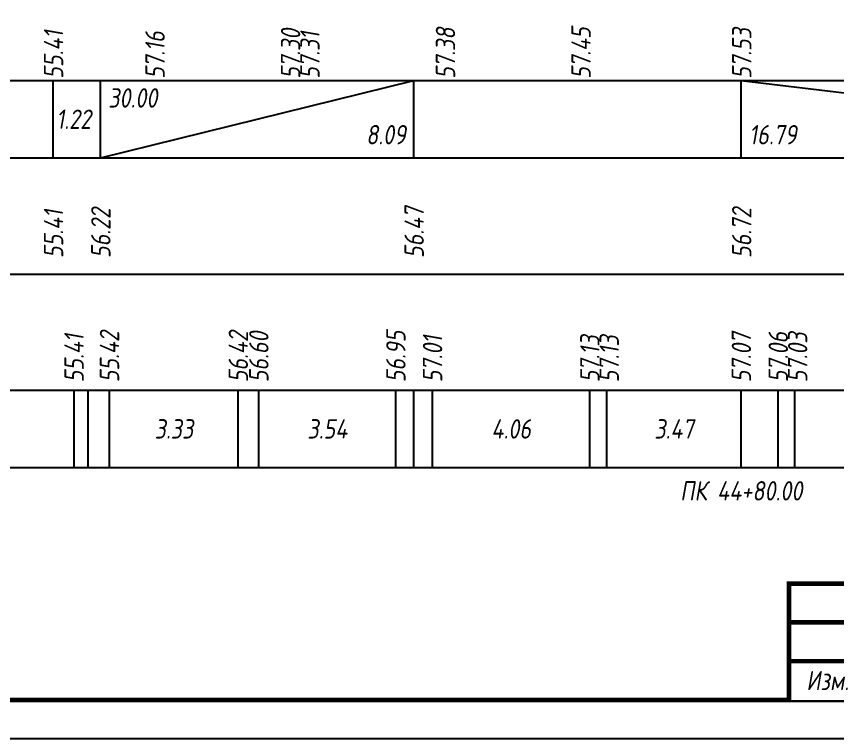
# Model space of a CAD drawing. Extents: x -717 to 1451, y -133302 to 233.
# Drawn here: x 100.2 to 206.2, y -70981.4 to -70888.1 of the extents above; entities that cross this region are included whole.
import ezdxf
from ezdxf.enums import TextEntityAlignment as Align

# ---------------------------------------------------------------- set-up
doc = ezdxf.new("R2010")
doc.units = 0
for name, color, linetype in [('Зарамочное оформление', 7, 'Continuous'), ('Код_510', 7, 'Continuous'), ('Код_514', 1, 'Continuous'), ('Код_516', 1, 'Continuous'), ('Подписи поперечников', 7, 'Continuous'), ('Таблица', 7, 'Continuous')]:
    doc.layers.add(name, color=color, linetype=linetype)
doc.styles.add('М', font='romand.shx', dxfattribs={"width": 0.8, "oblique": 10, "height": 2.5})

# ---------------------------------------------------------------- blocks, each defined once
blk = doc.blocks.new('Штамп')
at = {"linetype": 'Continuous'}
blk.add_wipeout([(199.95, -411.25), (384.95, -411.25), (384.95, -426.25), (199.95, -426.25)], dxfattribs=at).dxf.layer = 'Зарамочное оформление'
at = {"layer": 'Зарамочное оформление', "linetype": 'Continuous', "lineweight": -3, "const_width": 0.6, "flags": 128}
for points in [[(199.95, -426.25), (199.95, -411.25), (384.95, -411.25)], [(199.95, -416.25), (264.95, -416.25)], [(199.95, -421.25), (264.95, -421.25)]]:
    blk.add_lwpolyline(points, dxfattribs=at)
at = {"layer": 'Зарамочное оформление', "linetype": 'Continuous', "style": 'М', "oblique": 10, "width": 0.8}
blk.add_text('Изм.', height=2.5, dxfattribs=at).set_placement((204.95, -423.75), align=Align.MIDDLE_CENTER)
blk = doc.blocks.new('шифр')
blk.add_blockref('Штамп', (0, -70610))

msp = doc.modelspace()

# ---------------------------------------------------------------- linework, layer by layer
at = {"flags": 128}
msp.add_lwpolyline([(-30.054, -70981.421), (389.946, -70981.421), (389.946, -70684.421), (-30.054, -70684.421)], close=True, dxfattribs=at)
at = {"const_width": 0.6, "flags": 128}
msp.add_lwpolyline([(-10.054, -70976.421), (384.946, -70976.421), (384.946, -70689.421), (-10.054, -70689.421)], close=True, dxfattribs=at)
at = {"layer": 'Код_510'}
for p, q in [((107.649, -70946.421), (107.649, -70936.421)), ((109.482, -70946.421), (109.482, -70936.421)), ((112.223, -70946.421), (112.223, -70936.421)), ((128.857, -70946.421), (128.857, -70936.421)), ((131.507, -70946.421), (131.507, -70936.421)), ((149.199, -70946.421), (149.199, -70936.421)), ((151.507, -70946.421), (151.507, -70936.421)), ((153.938, -70946.421), (153.938, -70936.421)), ((174.25, -70946.421), (174.25, -70936.421)), ((176.437, -70946.421), (176.437, -70936.421)), ((193.803, -70946.421), (193.803, -70936.421)), ((198.575, -70946.421), (198.575, -70936.421))]:
    msp.add_line(p, q, dxfattribs=at)
at = {"layer": 'Код_516'}
for p, q in [((104.946, -70906.421), (104.946, -70896.421)), ((111.051, -70906.421), (111.051, -70896.421)), ((111.051, -70906.421), (151.507, -70896.421)), ((151.507, -70906.421), (151.507, -70896.421)), ((193.803, -70906.421), (193.803, -70896.421))]:
    msp.add_line(p, q, dxfattribs=at)

# ---------------------------------------------------------------- texts
at = {"layer": 'Код_510', "style": 'М', "oblique": 10, "width": 0.8}
for s, p in [('55.41', (107.649, -70935.421)), ('55.42', (112.223, -70935.421)), ('56.42', (128.857, -70935.421)), ('56.60', (131.507, -70935.421)), ('56.95', (149.199, -70935.421)), ('57.07', (193.803, -70935.421)), ('57.01', (153.938, -70935.421)), ('57.13', (174.25, -70935.421)), ('57.13', (176.75, -70935.421))]:
    msp.add_text(s, height=2.5, rotation=90, dxfattribs=at).set_placement(p, align=Align.MIDDLE_LEFT)
for s, p in [('3.33', (120.54, -70941.421)), ('3.54', (140.353, -70941.421)), ('4.06', (164.094, -70941.421)), ('3.47', (185.12, -70941.421))]:
    msp.add_text(s, height=2.5, dxfattribs=at).set_placement(p, align=Align.MIDDLE_CENTER)
at = {"layer": 'Код_514', "style": 'М', "oblique": 10, "width": 0.8}
for s, p in [('57.30', (135.607, -70896.207)), ('57.38', (155.607, -70896.207)), ('57.45', (173.107, -70896.207)), ('57.53', (193.857, -70896.207)), ('55.41', (105, -70896.207)), ('57.16', (118.107, -70896.207)), ('57.31', (138.107, -70896.207))]:
    msp.add_text(s, height=2.5, rotation=90, dxfattribs=at).set_placement(p, align=Align.MIDDLE_LEFT)
at = {"layer": 'Код_516', "style": 'М', "oblique": 10, "width": 0.8}
msp.add_text('30.00', height=2.5, dxfattribs=at).set_placement((112.051, -70897.421), align=Align.TOP_LEFT)
msp.add_text('1.22', height=2.5, dxfattribs=at).set_placement((107.602, -70901.421), align=Align.MIDDLE_CENTER)
msp.add_text('8.09', height=2.5, dxfattribs=at).set_placement((150.507, -70905.421), align=Align.BOTTOM_RIGHT)
for s, p in [('55.41', (105, -70919.371)), ('56.22', (111.106, -70919.371)), ('56.47', (151.561, -70919.371)), ('56.72', (193.857, -70919.371))]:
    msp.add_text(s, height=2.5, rotation=90, dxfattribs=at).set_placement(p, align=Align.MIDDLE_LEFT)

# ---------------------------------------------------------------- next in the draw order: block references
msp.add_blockref('шифр', (0, 59.829))

# ---------------------------------------------------------------- next in the draw order: linework, layer by layer
at = {"layer": 'Код_510'}
msp.add_line((200.714, -70946.421), (200.714, -70936.421), dxfattribs=at)
at = {"layer": 'Код_516'}
msp.add_line((193.803, -70896.421), (277.732, -70906.421), dxfattribs=at)
at = {"layer": 'Таблица'}
for p, q in [((80, -70896.421), (309.702, -70896.421)), ((79.946, -70906.421), (309.648, -70906.421)), ((79.946, -70921.421), (309.648, -70921.421)), ((79.946, -70936.421), (309.648, -70936.421)), ((79.946, -70946.421), (309.648, -70946.421))]:
    msp.add_line(p, q, dxfattribs=at)

# ---------------------------------------------------------------- next in the draw order: texts
at = {"layer": 'Код_510', "style": 'М', "oblique": 10, "width": 0.8}
for s, p in [('57.06', (198.575, -70935.421)), ('57.03', (201.075, -70935.421))]:
    msp.add_text(s, height=2.5, rotation=90, dxfattribs=at).set_placement(p, align=Align.MIDDLE_LEFT)
at = {"layer": 'Код_516', "style": 'М', "oblique": 10, "width": 0.8}
msp.add_text('16.79', height=2.5, dxfattribs=at).set_placement((194.803, -70905.421), align=Align.BOTTOM_LEFT)
at = {"layer": 'Подписи поперечников', "style": 'М', "oblique": 10, "width": 0.8}
msp.add_text('ПК 44+80.00', height=2.5, dxfattribs=at).set_placement((193.803, -70951.421), align=Align.BOTTOM_CENTER)

doc.saveas('drawing.dxf')
